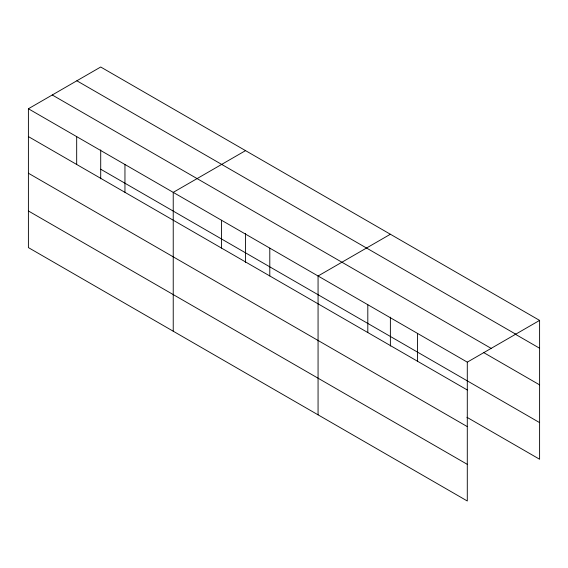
<?xml version="1.0" encoding="UTF-8"?>
<svg xmlns="http://www.w3.org/2000/svg" width="568" height="568" viewBox="0 0 568 568"><rect width="100%" height="100%" fill="white"/><g stroke="black" fill="none" stroke-linecap="round" stroke-linejoin="round"><path stroke-width="0.85" d="M467.294 426.618L467.294 362.15L28.4 108.758L28.4 247.598L467.294 500.99L467.294 426.618L28.4 173.226M466.903 417.267L539.6 459.242L539.6 320.402L100.706 67.01L28.4 108.758M245.546 150.626L173.233 192.374L173.233 331.215M390.379 234.25L318.066 275.998L318.066 414.839M467.294 362.15L539.6 320.402M76.85 80.784L515.737 334.176M515.112 334.098L539.6 348.234M52.263 94.984L491.15 348.376M483.737 352.614L539.6 384.87M100.706 169.221L539.6 422.613M28.4 136.59L467.294 389.982M28.4 210.969L467.294 464.354M417.551 333.43L417.551 361.269M390.379 317.15L390.379 346.054M367.808 304.711L367.808 332.55M269.793 248.124L269.793 275.956M245.546 233.526L245.546 262.43M221.513 220.249L221.513 248.081M124.953 164.507L124.953 192.339M100.706 149.909L100.706 178.813M76.68 136.632L76.68 164.464"/></g></svg>
